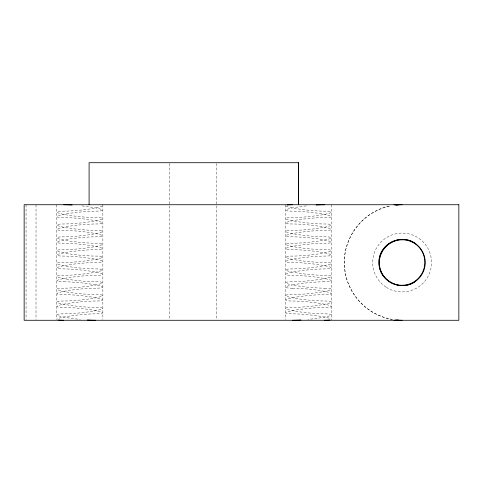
<?xml version="1.0" encoding="UTF-8"?>
<svg xmlns="http://www.w3.org/2000/svg" width="483" height="483" viewBox="0 0 483 483"><rect width="100%" height="100%" fill="white"/><g stroke="black" fill="none" stroke-linecap="round" stroke-linejoin="round"><path stroke-width="0.36" stroke-dasharray="2.42 1.81" d="M392.661 319.426C367.623 315.749 346.975 293.73 344.669 268.548C341.137 240.075 361.942 211.439 390.113 205.999A57.773 57.773 0 0 0 392.093 319.408M331.634 204.732L331.634 319.535M285.417 204.732L285.417 319.535M216.589 163.471L216.589 319.529M169.322 163.471L169.322 319.529M102.855 204.732L102.855 319.535M56.638 204.732L56.638 319.535M36.026 204.732L36.014 319.535M26.064 204.732L26.064 319.535M306.307 205.903A22.846 2.264 -5.7 0 0 287.144 209.308A22.846 2.264 -5.7 0 0 292.529 211.149A22.846 2.264 5.7 0 1 324.636 214.361A22.846 2.264 5.7 0 1 324.516 217.567A22.846 2.264 -5.7 0 0 292.408 220.779A22.846 2.264 -5.7 0 0 292.529 223.985A22.846 2.264 5.7 0 1 324.636 227.203A22.846 2.264 5.7 0 1 324.516 230.403A22.846 2.264 -5.7 0 0 292.408 233.621A22.846 2.264 -5.7 0 0 292.529 236.827A22.846 2.264 5.7 0 1 324.636 240.039A22.846 2.264 5.7 0 1 324.516 243.245A22.846 2.264 -5.7 0 0 292.408 246.457A22.846 2.264 -5.7 0 0 292.529 249.663A22.846 2.264 5.7 0 1 324.636 252.875A22.846 2.264 5.7 0 1 324.516 256.081A22.846 2.264 -5.7 0 0 292.408 259.293A22.846 2.264 -5.7 0 0 292.529 262.498A22.846 2.264 5.7 0 1 324.636 265.716A22.846 2.264 5.7 0 1 324.516 268.922A22.846 2.264 -5.7 0 0 292.408 272.134A22.846 2.264 -5.7 0 0 292.529 275.34A22.846 2.264 5.7 0 1 324.636 278.552A22.846 2.264 5.7 0 1 324.516 281.758M292.529 288.188A22.846 2.264 5.7 0 1 324.636 291.388A22.846 2.264 5.7 0 1 324.516 294.594A22.846 2.264 -5.7 0 0 292.408 297.812A22.846 2.264 -5.7 0 0 292.529 301.018A22.846 2.264 5.7 0 1 324.636 304.23A22.846 2.264 5.7 0 1 324.516 307.436A22.846 2.264 -5.7 0 0 292.408 310.647A22.846 2.264 -5.7 0 0 292.529 313.853A22.846 2.264 5.7 0 1 317.639 315.888A22.846 2.264 5.7 0 1 331.205 319.402M292.529 288.176A22.846 2.264 -5.7 0 1 292.408 284.97A22.846 2.264 5.7 0 1 292.529 281.764M324.516 281.764A22.846 2.264 -5.7 0 0 292.408 284.97A22.846 2.264 5.7 0 0 324.516 288.176M285.924 205.903A22.846 2.264 5.7 0 0 300.734 209.308A22.846 2.264 5.7 0 0 324.516 211.149A22.846 2.264 -5.7 0 1 324.636 214.361A22.846 2.264 -5.7 0 1 292.529 217.567A22.846 2.264 5.7 0 0 292.408 220.779A22.846 2.264 5.7 0 0 324.516 223.985A22.846 2.264 -5.7 0 1 324.636 227.203A22.846 2.264 -5.7 0 1 292.529 230.403A22.846 2.264 5.7 0 0 292.408 233.621A22.846 2.264 5.7 0 0 324.516 236.827A22.846 2.264 -5.7 0 1 324.636 240.039A22.846 2.264 -5.7 0 1 292.529 243.245A22.846 2.264 5.7 0 0 292.408 246.457A22.846 2.264 5.7 0 0 324.516 249.663A22.846 2.264 -5.7 0 1 324.636 252.875A22.846 2.264 -5.7 0 1 292.529 256.081A22.846 2.264 5.7 0 0 292.408 259.293A22.846 2.264 5.7 0 0 324.516 262.498A22.846 2.264 -5.7 0 1 324.636 265.716A22.846 2.264 -5.7 0 1 292.529 268.922A22.846 2.264 5.7 0 0 292.408 272.134A22.846 2.264 5.7 0 0 324.516 275.34A22.846 2.264 -5.7 0 1 324.636 278.552A22.846 2.264 -5.7 0 1 292.529 281.758M324.516 288.188A22.846 2.264 -5.7 0 1 324.636 291.388A22.846 2.264 -5.7 0 1 292.529 294.594A22.846 2.264 5.7 0 0 292.408 297.812A22.846 2.264 5.7 0 0 324.516 301.018A22.846 2.264 -5.7 0 1 324.636 304.23A22.846 2.264 -5.7 0 1 292.529 307.436A22.846 2.264 5.7 0 0 292.408 310.647A22.846 2.264 5.7 0 0 324.516 313.853A22.846 2.264 -5.7 0 1 329.382 315.888A22.846 2.264 -5.7 0 1 307.894 319.402M81.965 205.903A22.846 2.264 5.7 0 1 101.128 209.308A22.846 2.264 5.7 0 1 95.743 211.149A22.846 2.264 -5.7 0 0 63.635 214.361A22.846 2.264 -5.7 0 0 63.756 217.567A22.846 2.264 5.7 0 1 95.863 220.779A22.846 2.264 5.7 0 1 95.743 223.985A22.846 2.264 -5.7 0 0 63.635 227.203A22.846 2.264 -5.7 0 0 63.756 230.403A22.846 2.264 5.7 0 1 95.863 233.621A22.846 2.264 5.7 0 1 95.743 236.827A22.846 2.264 -5.7 0 0 63.635 240.039A22.846 2.264 -5.7 0 0 63.756 243.245A22.846 2.264 5.7 0 1 95.863 246.457A22.846 2.264 5.7 0 1 95.743 249.663A22.846 2.264 -5.7 0 0 63.635 252.875A22.846 2.264 -5.7 0 0 63.756 256.081A22.846 2.264 5.7 0 1 95.863 259.293A22.846 2.264 5.7 0 1 95.743 262.498A22.846 2.264 -5.7 0 0 63.635 265.716A22.846 2.264 -5.7 0 0 63.756 268.922A22.846 2.264 5.7 0 1 95.863 272.134A22.846 2.264 5.7 0 1 95.743 275.34A22.846 2.264 -5.7 0 0 63.635 278.552A22.846 2.264 -5.7 0 0 63.756 281.758M95.743 288.188A22.846 2.264 -5.7 0 0 63.635 291.388A22.846 2.264 -5.7 0 0 63.756 294.594A22.846 2.264 5.7 0 1 95.863 297.812A22.846 2.264 5.7 0 1 95.743 301.018A22.846 2.264 -5.7 0 0 63.635 304.23A22.846 2.264 -5.7 0 0 63.756 307.436A22.846 2.264 5.7 0 1 95.863 310.647A22.846 2.264 5.7 0 1 95.743 313.853A22.846 2.264 -5.7 0 0 70.633 315.888A22.846 2.264 -5.7 0 0 57.072 319.402M63.756 281.764A22.846 2.264 5.7 0 1 95.863 284.97A22.846 2.264 5.7 0 1 95.743 288.176M102.348 205.903A22.846 2.264 -5.7 0 1 87.538 209.308A22.846 2.264 -5.7 0 1 63.756 211.149A22.846 2.264 5.7 0 0 63.635 214.361A22.846 2.264 5.7 0 0 95.743 217.567A22.846 2.264 -5.7 0 1 95.863 220.779A22.846 2.264 -5.7 0 1 63.756 223.985A22.846 2.264 5.7 0 0 63.635 227.203A22.846 2.264 5.7 0 0 95.743 230.403A22.846 2.264 -5.7 0 1 95.863 233.621A22.846 2.264 -5.7 0 1 63.756 236.827A22.846 2.264 5.7 0 0 63.635 240.039A22.846 2.264 5.7 0 0 95.743 243.245A22.846 2.264 -5.7 0 1 95.863 246.457A22.846 2.264 -5.7 0 1 63.756 249.663A22.846 2.264 5.7 0 0 63.635 252.875A22.846 2.264 5.7 0 0 95.743 256.081A22.846 2.264 -5.7 0 1 95.863 259.293A22.846 2.264 -5.7 0 1 63.756 262.498A22.846 2.264 5.7 0 0 63.635 265.716A22.846 2.264 5.7 0 0 95.743 268.922A22.846 2.264 -5.7 0 1 95.863 272.134A22.846 2.264 -5.7 0 1 63.756 275.34A22.846 2.264 5.7 0 0 63.635 278.552A22.846 2.264 5.7 0 0 95.743 281.758M63.756 288.188A22.846 2.264 5.7 0 0 63.635 291.388A22.846 2.264 5.7 0 0 95.743 294.594A22.846 2.264 -5.7 0 1 95.863 297.812A22.846 2.264 -5.7 0 1 63.756 301.018A22.846 2.264 5.7 0 0 63.635 304.23A22.846 2.264 5.7 0 0 95.743 307.436A22.846 2.264 -5.7 0 1 95.863 310.647A22.846 2.264 -5.7 0 1 63.756 313.853A22.846 2.264 5.7 0 0 58.89 315.888A22.846 2.264 5.7 0 0 80.377 319.402M95.743 281.764A22.846 2.264 -5.7 0 1 95.863 284.97A22.846 2.264 -5.7 0 1 63.756 288.176M386.309 287.307A29.415 29.415 0 0 0 431.512 263.809A29.415 29.415 0 0 0 388.555 236.41A29.415 29.415 0 0 0 386.309 287.307"/><path stroke-width="0.72" d="M415.712 281.203C401.512 292.511 378.219 280.641 379.016 262.511C378.219 244.38 401.512 232.51 415.712 243.812M393.935 320.283L396.084 319.969L399.067 320.283M393.935 204.732L396.084 205.052L399.067 204.732M298.603 162.717L298.603 204.732L298.621 162.717L89.095 162.717L89.095 204.732M402.128 320.283A57.773 57.773 0 0 1 396.754 320.036M396.084 205.052A57.773 57.773 0 0 1 402.128 204.732M316.136 205.046A22.846 2.264 -5.7 0 1 324.516 204.738M329.841 319.963A22.846 2.264 5.7 0 1 324.516 320.271M287.204 205.046A22.846 2.264 5.7 0 1 292.529 204.738M300.915 319.963A22.846 2.264 -5.7 0 1 292.529 320.271M63.756 204.738A22.846 2.264 5.7 0 1 72.136 205.046M63.756 320.271A22.846 2.264 -5.7 0 1 58.431 319.963M95.743 320.271A22.846 2.264 5.7 0 1 87.357 319.963M458.85 204.732L24.15 204.732L24.15 320.283L458.85 320.283L458.85 204.732M387.583 280.466A23.112 23.112 0 0 0 424.949 266.127A23.112 23.112 0 0 0 393.844 240.932A23.112 23.112 0 0 0 387.583 280.466M407.875 284.469A22.834 22.623 -45 0 0 418.242 246.39A22.834 22.623 -45 0 0 380.169 256.757A22.834 22.623 -45 0 0 407.875 284.469"/></g></svg>
